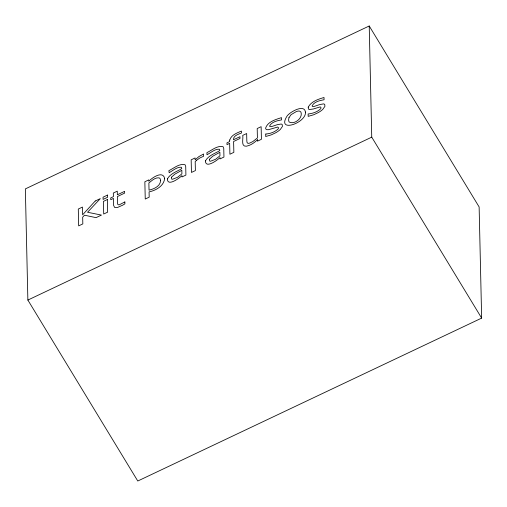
<?xml version="1.0" encoding="UTF-8"?>
<svg xmlns="http://www.w3.org/2000/svg" width="507" height="507" viewBox="0 0 507 507"><rect width="100%" height="100%" fill="white"/><g stroke="black" fill="none" stroke-linecap="round" stroke-linejoin="round"><path stroke-width="0.76" d="M369.223 25.984L25.35 188.902L27.872 300.062L137.777 481.016L481.65 318.098L479.128 206.938L369.223 25.984L371.745 137.15L481.65 318.098M27.872 300.062L371.745 137.15M265.82 134.032L265.668 136.516L271.201 134.887L275.662 132.783A10.134 4.297 -31.3 0 0 280.27 129.507L282.424 126.465L282.196 124.507L281.195 124.012L277.253 124.697L271.473 126.623L269.819 126.554L269.604 125.958C271.739 121.807 277.272 120.66 281.556 119.906L281.505 117.637C275.751 119.494 267.62 121.667 265.586 128.151L265.915 129.158L266.847 129.691L268.45 129.703L277.741 127.029L278.533 127.808L278.229 128.841C274.99 132.067 270.32 133.671 265.82 134.032M164.648 178.426C163.964 186.031 155.814 190.493 149.071 191.88L149.191 197.172L145.243 199.042L144.85 181.76L148.798 179.89L148.83 181.214C152.182 177.697 162.823 170.358 164.648 178.426M229.715 140.046L229.62 141.599L226.959 142.86L226.997 144.622L229.665 143.361L229.912 154.223L233.854 152.354L233.607 141.491L240.007 138.462L239.969 136.694L233.442 139.786C233.283 135.553 238.303 134.279 241.471 133.024L241.427 131.079C236.972 132.948 231.293 134.957 229.715 140.046M305.448 112.06C306.602 123.036 275.694 133.563 287.285 115.697A10.584 4.487 -31.3 0 1 292.602 111.515C296.018 109.442 304.637 105.545 305.448 112.06M308.224 107.123L308.421 109.018L309.359 109.55L313.288 108.999L320.253 106.888L321.045 107.668L320.741 108.701C317.445 112.028 312.68 113.473 308.123 113.993L308.18 116.376L313.713 114.747L318.174 112.643A10.134 4.297 -31.3 0 0 322.782 109.373L324.936 106.324L324.708 104.366L323.707 103.872L319.765 104.556L313.985 106.483L312.331 106.413L312.116 105.817C314.245 101.666 319.784 100.519 324.068 99.765L324.017 97.496C318.225 99.201 311.266 101.425 308.224 107.123M288.946 117.719L288.578 120.051L289.047 121.94C294.155 125.071 303.256 118.112 300.917 112.047L299.637 111.128A6.008 2.548 -31.3 0 0 296.335 111.565L291.075 114.658L288.946 117.719M160.586 180.587C160.307 186.399 153.855 189.01 149.033 190.157L148.868 182.995C151.783 180.72 155.186 177.254 159.23 177.843L160.218 178.825L160.586 180.587M167.399 178.908C167.285 187.077 179.624 178.02 181.956 175.587L181.988 176.93L185.911 175.073L185.714 166.435L185.036 164.718C179.256 163.254 173.857 168.33 168.882 170.65L169.167 172.697C172.919 170.65 176.829 166.898 181.341 167.209L181.798 168.622C176.854 171.594 170.333 173.527 167.399 178.908M205.443 160.884C205.329 169.053 217.661 160.003 219.994 157.563L220.025 158.906L223.948 157.05L223.752 148.412L223.08 146.694C217.3 145.23 211.894 150.306 206.926 152.626L206.976 154.781C210.83 152.746 214.784 148.881 219.379 149.185L219.835 150.598C214.892 153.57 208.371 155.503 205.443 160.884M171.48 177.203L171.543 178.996L172.412 179.282L177.513 177.317L181.912 173.819L181.836 170.314L174.82 174.167L171.48 177.203M209.518 159.179L209.587 160.979L210.449 161.258L215.557 159.293L219.956 155.801L219.873 152.296L212.858 156.143L209.518 159.179M95.246 201.006L82.622 214.816L82.445 207.071L78.293 209.042L78.674 225.875L82.831 223.904L82.673 217.18L84.479 215.209L96.045 217.642L101.438 215.088L87.546 212.256L100.304 198.611L95.246 201.006M196.621 160.282L195.189 161.613L195.391 170.58L191.45 172.443L191.164 159.819L195.106 157.95L195.151 159.825L198.883 156.587L203.586 154.001L203.637 156.219L199.714 158.064L196.621 160.282M257.448 139.761C254.318 142.771 250.578 145.484 246.206 146.231C240.559 146.675 243.569 138.43 242.714 135.394L246.662 133.525L246.82 140.718L246.998 142.321L247.644 143.183A3.435 1.458 -31.3 0 0 249.983 142.968L252.847 141.554L257.41 137.961L257.195 128.537L261.137 126.668L261.422 139.292L257.48 141.161L257.448 139.761M124.855 201.951L119.297 204.796L118.131 204.746L117.624 204.004L117.39 196.551L124.652 193.11L124.614 191.348L117.351 194.789L117.269 191.158L113.327 193.028L113.41 196.653L110.741 197.92L110.78 199.682L113.448 198.421L113.606 205.417L114.677 207.496L117.662 207.407L122.643 205.196L124.893 203.865L124.855 201.951M107.541 195.068L103.048 197.198L103.098 199.403L107.592 197.274L107.541 195.068M107.364 199.517L103.422 201.387L103.707 214.017L107.649 212.148L107.364 199.517"/></g></svg>
